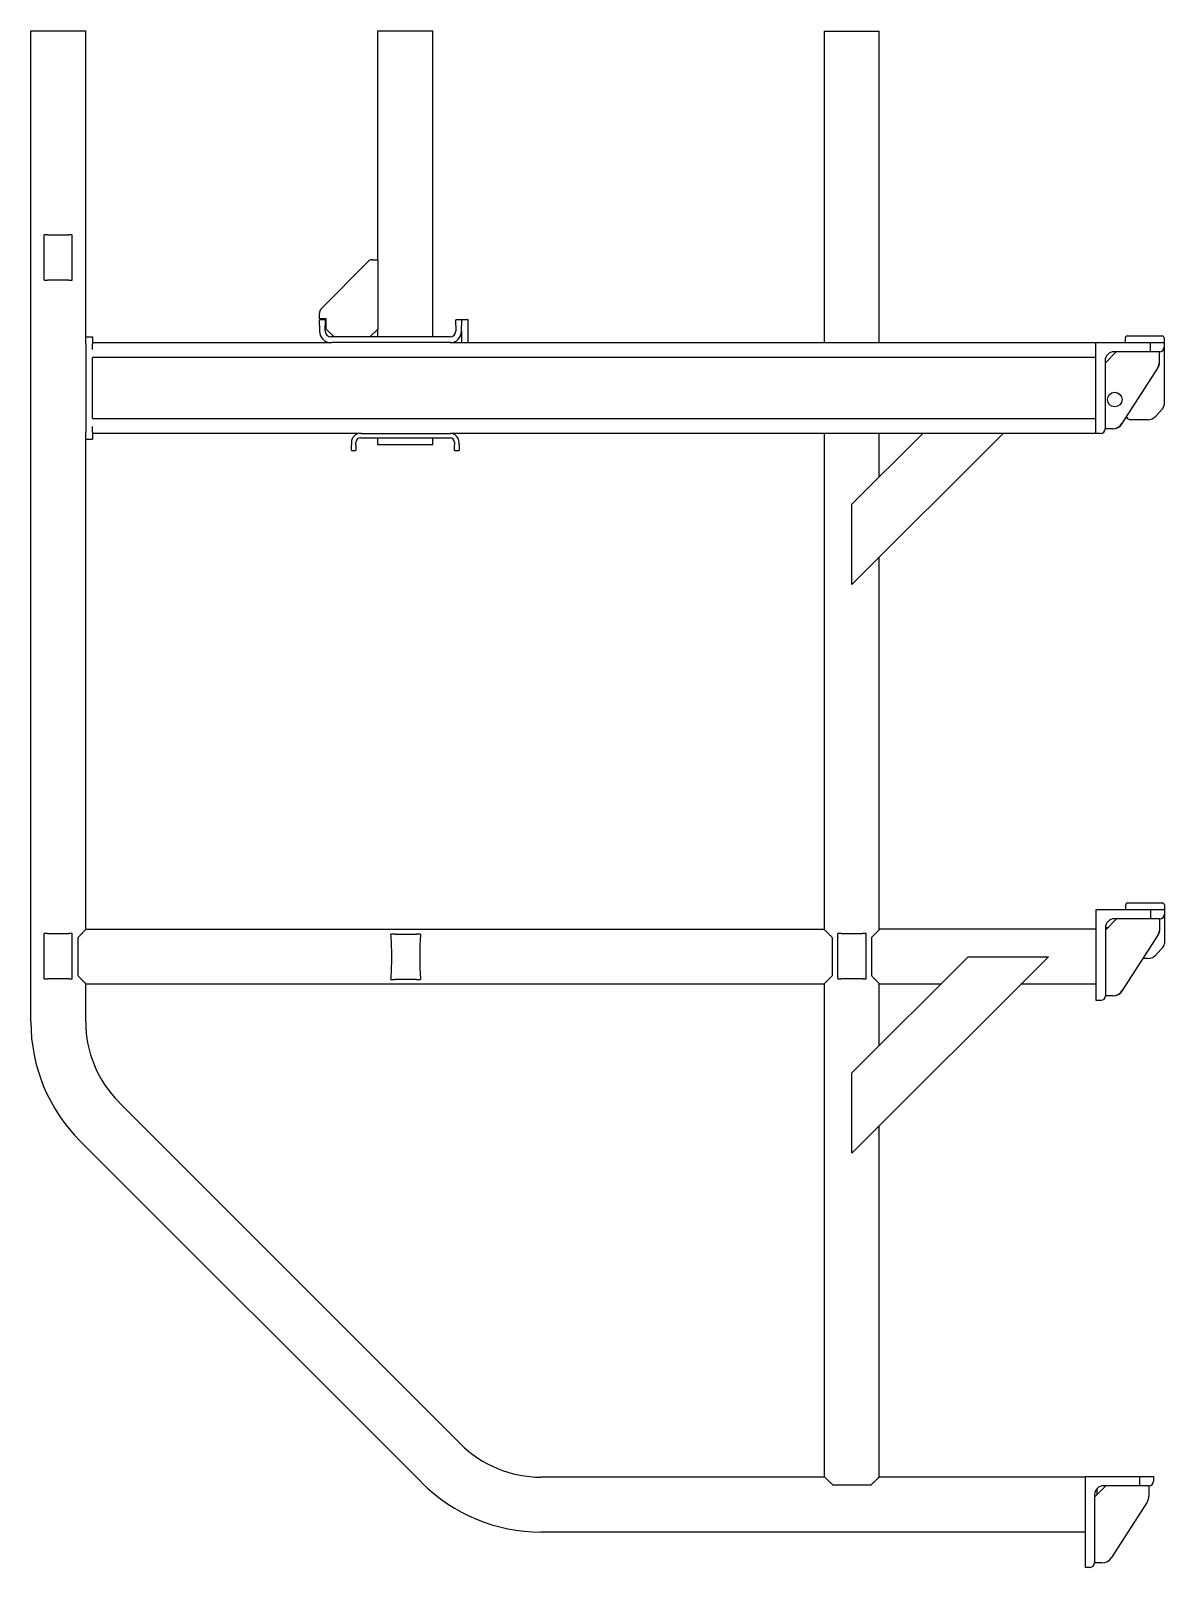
# Model space of a CAD drawing. Header units: millimetres. Extents: x 435 to 1435, y 709 to 2064.
import ezdxf

# ---------------------------------------------------------------- set-up
doc = ezdxf.new("R2010")
doc.units = ezdxf.units.MM

# ---------------------------------------------------------------- blocks, each defined once
blk = doc.blocks.new('*U5')
at = {"color": 1}
for p, q in [((-956, 325.2), (-907.6, 325.2)), ((-956, -548.8), (-956, 325.2)), ((-907.6, 55.2), (-907.6, 325.2)), ((-650, 325.2), (-601.6, 325.2)), ((-650, 123.2), (-650, 325.2)), ((-601.6, 55.2), (-601.6, 325.2)), ((-256.1, 325), (-207.7, 325)), ((-256.1, 50.2), (-256.1, 325)), ((-207.7, 50.2), (-207.7, 325)), ((-941.3, 145.2), (-944.3, 145.2)), ((-944.3, 105.2), (-944.3, 145.2)), ((-941.3, 145.2), (-922.4, 145.2)), ((-919.4, 145.2), (-922.4, 145.2)), ((-919.4, 105.2), (-919.4, 145.2)), ((-655, 123.2), (-650, 123.2)), ((-650, 123.2), (-650, 62.2)), ((-700.1, 79.7), (-658.5, 121.7)), ((-944.3, 105.2), (-941.3, 105.2)), ((-922.4, 105.2), (-941.3, 105.2)), ((-922.4, 105.2), (-919.4, 105.2)), ((-701.5, 71.2), (-701.5, 76.2)), ((-695.5, 71.2), (-701.5, 71.2)), ((-696.3, 70.2), (-701.3, 70.2)), ((-701.3, 65.2), (-701.3, 70.2)), ((-696.3, 70.2), (-696.3, 65.2)), ((-695.5, 62.2), (-695.5, 71.2)), ((-581.3, 65.2), (-581.3, 70.2)), ((-576.3, 70.2), (-581.3, 70.2)), ((-576.3, 70.2), (-576.3, 65.2)), ((-570.3, 70.2), (-576.3, 70.2)), ((-570.3, 50.2), (-570.3, 70.2)), ((-907.6, 49.2), (-907.6, 55.2)), ((-907.6, 55.2), (-901.6, 55.2)), ((-901.6, 55.2), (-901.6, 49.2)), ((-701.3, 65.2), (-701.3, 60.2)), ((-696.3, 60.2), (-696.3, 65.2)), ((-688.5, 55.2), (-695.5, 62.2)), ((-586.3, 55.2), (-691.3, 55.2)), ((-650, 62.2), (-657, 55.2)), ((-650, 55.2), (-650, 62.2)), ((-581.3, 65.2), (-581.3, 60.2)), ((-576.3, 60.2), (-576.3, 65.2)), ((-576.3, 60.2), (-576.3, 50.2)), ((9.4, 50.2), (9.4, 54.3)), ((10.9, 56.2), (41.8, 56.2)), ((43.4, 54.3), (43.4, 50.2)), ((-907.6, 49.2), (-907.6, -28.8)), ((-901.6, 50.2), (-690.6, 50.2)), ((-901.6, 44.2), (-901.6, 49.2)), ((-585.6, 50.2), (-690.6, 50.2)), ((-585.6, 50.2), (-16.6, 50.2)), ((-16.6, -29.8), (-16.6, 50.2)), ((-16.6, 50.2), (31.4, 50.2)), ((-8.6, 32.2), (1.3, 42.2)), ((31.4, 42.2), (-0.6, 42.2)), ((31.4, 50.2), (43.4, 50.2)), ((31.4, 42.2), (31.4, 50.2)), ((39.4, 42.2), (31.4, 42.2)), ((39.2, 42.2), (39.2, 33.1)), ((39.4, 42.2), (39.5, 42.2)), ((39.5, 33.1), (39.5, 42.2)), ((43.4, 50.2), (43.4, 46.2)), ((43.4, 46.2), (43.4, -4.8)), ((-901.6, -16.8), (-901.6, 37.2)), ((-16.6, 37.2), (-901.6, 37.2)), ((-8.6, 34.2), (-8.6, -25.8)), ((37.6, 27.7), (6.3, -21.2)), ((6.6, -21.2), (37.9, 27.7)), ((42, -8.2), (36.3, -14.5)), ((-901.6, -16.8), (-16.6, -16.8)), ((-901.6, -28.8), (-901.6, -23.8)), ((-2.1, -25.8), (-8.6, -25.8)), ((-2.1, -25.8), (-1.8, -25.8)), ((28.9, -17.8), (13.9, -17.8)), ((-907.6, -34.8), (-907.6, -28.8)), ((-907.6, -34.8), (-901.6, -34.8)), ((-907.6, -467.5), (-907.6, -34.8)), ((-901.6, -28.8), (-901.6, -34.8)), ((-664.6, -29.8), (-901.6, -29.8)), ((-673.3, -37.8), (-673.3, -39.8)), ((-673.3, -44.8), (-673.3, -39.8)), ((-669.3, -39.8), (-669.3, -37.8)), ((-669.3, -39.8), (-669.3, -44.8)), ((-665.3, -33.8), (-586.3, -33.8)), ((-664.6, -29.8), (-585.6, -29.8)), ((-650, -39.8), (-650, -33.8)), ((-601.6, -39.8), (-650, -39.8)), ((-601.6, -39.8), (-601.6, -33.8)), ((-16.6, -29.8), (-585.6, -29.8)), ((-582.3, -37.8), (-582.3, -39.8)), ((-582.3, -44.8), (-582.3, -39.8)), ((-578.3, -39.8), (-578.3, -37.8)), ((-578.3, -39.8), (-578.3, -44.8)), ((-256.1, -467.5), (-256.1, -29.8)), ((-231.9, -92.3), (-169.3, -29.8)), ((-98.6, -29.8), (-231.9, -163)), ((-207.7, -68.1), (-207.7, -29.8)), ((-12.6, -29.8), (-16.6, -29.8)), ((-673.3, -44.8), (-669.3, -44.8)), ((-582.3, -44.8), (-578.3, -44.8)), ((-231.9, -163), (-231.9, -92.3)), ((-207.7, -467.4), (-207.7, -138.8)), ((9.6, -449.8), (9.6, -445.7)), ((11.2, -443.8), (42.1, -443.8)), ((43.7, -445.7), (43.7, -449.8)), ((-16.3, -529.8), (-16.3, -449.8)), ((-16.3, -449.8), (31.7, -449.8)), ((-8.3, -467.8), (1.6, -457.8)), ((31.7, -457.8), (-0.3, -457.8)), ((31.7, -457.8), (31.7, -449.8)), ((31.7, -449.8), (43.7, -449.8)), ((39.7, -457.8), (31.7, -457.8)), ((39.5, -457.8), (39.5, -466.9)), ((39.7, -457.8), (39.8, -457.8)), ((39.8, -466.9), (39.8, -457.8)), ((43.7, -449.8), (43.7, -453.8)), ((43.7, -453.8), (43.7, -479.8)), ((-941.3, -470.8), (-944.3, -470.8)), ((-944.3, -510.8), (-944.3, -470.8)), ((-941.3, -470.8), (-922.4, -470.8)), ((-919.4, -470.8), (-922.4, -470.8)), ((-919.4, -510.8), (-919.4, -470.8)), ((-256.3, -467.2), (-907.3, -467.2)), ((-634.8, -471.3), (-638.5, -471.3)), ((-634.8, -471.3), (-615.9, -471.3)), ((-612.2, -471.3), (-615.9, -471.3)), ((-241.3, -470.8), (-244.3, -470.8)), ((-244.3, -510.8), (-244.3, -470.8)), ((-241.3, -470.8), (-222.4, -470.8)), ((-219.4, -470.8), (-222.4, -470.8)), ((-219.4, -510.8), (-219.4, -470.8)), ((-214.4, -508.3), (-214.4, -474.2)), ((-16.3, -467.1), (-207.4, -467.1)), ((-6.4, -465.8), (-8.3, -465.8)), ((-8.3, -465.8), (-8.3, -525.8)), ((37.9, -472.3), (6.6, -521.2)), ((6.9, -521.2), (38.2, -472.3)), ((-914.3, -508.2), (-914.3, -474.3)), ((-249.4, -474.3), (-249.4, -508.2)), ((42.3, -483.2), (36.6, -489.5)), ((-58.6, -491.3), (-231.9, -664.5)), ((-231.9, -593.8), (-129.3, -491.3)), ((-129.3, -491.3), (-58.6, -491.3)), ((29.2, -492.8), (25.1, -492.8)), ((-944.3, -510.8), (-941.3, -510.8)), ((-922.4, -510.8), (-941.3, -510.8)), ((-922.4, -510.8), (-919.4, -510.8)), ((-638.5, -511.3), (-634.8, -511.3)), ((-615.9, -511.3), (-634.8, -511.3)), ((-615.9, -511.3), (-612.2, -511.3)), ((-244.3, -510.8), (-241.3, -510.8)), ((-222.4, -510.8), (-241.3, -510.8)), ((-222.4, -510.8), (-219.4, -510.8)), ((-907.6, -548.8), (-907.6, -515.1)), ((-256.3, -515.4), (-907.3, -515.4)), ((-256.1, -950), (-256.1, -515.1)), ((-207.7, -569.6), (-207.7, -515.2)), ((-153.5, -515.5), (-207.4, -515.5)), ((-16.3, -515.5), (-82.8, -515.5)), ((-1.8, -525.8), (-8.3, -525.8)), ((-1.8, -525.8), (-1.5, -525.8)), ((-12.3, -529.8), (-16.3, -529.8)), ((-231.9, -664.5), (-231.9, -593.8)), ((-577, -920.9), (-878.3, -619.7)), ((-207.7, -950), (-207.7, -640.3)), ((-611.3, -955.1), (-912.5, -653.9)), ((-255.7, -950.3), (-506.1, -950.3)), ((-248.9, -957), (-214.8, -957)), ((-25.9, -950.3), (-208, -950.3)), ((-25.9, -1029.8), (-25.9, -949.8)), ((-25.9, -949.8), (22.1, -949.8)), ((-17.9, -967.8), (-7.9, -957.8)), ((-15.9, -960.5), (-15.9, -965.8)), ((22.1, -957.8), (-9.9, -957.8)), ((22.1, -949.8), (34.1, -949.8)), ((22.1, -957.8), (22.1, -949.8)), ((30.1, -957.8), (22.1, -957.8)), ((30.1, -957.8), (30.1, -966.9)), ((34.1, -949.8), (34.1, -953.8)), ((-17.9, -965.8), (-17.9, -1025.8)), ((28.5, -972.3), (-2.9, -1021.2)), ((-25.9, -998.7), (-506.1, -998.7)), ((-21.9, -1029.8), (-25.9, -1029.8)), ((-11.3, -1025.8), (-17.9, -1025.8))]:
    blk.add_line(p, q, dxfattribs=at)
at = {"color": 1, "flags": 128}
for points in [[(-907.3, -467.2), (-907.4, -467.2), (-907.4, -467.2), (-907.5, -467.3), (-907.6, -467.4), (-907.7, -467.5), (-907.9, -467.7), (-908.1, -467.9), (-908.3, -468.1), (-908.5, -468.4), (-908.8, -468.6), (-909.1, -468.9), (-909.4, -469.3), (-909.7, -469.6), (-910.1, -470), (-910.5, -470.3), (-910.8, -470.7), (-911.2, -471.1), (-911.6, -471.5), (-912.1, -472), (-912.5, -472.4), (-912.9, -472.9), (-913.4, -473.3), (-913.9, -473.8), (-914.3, -474.3)], [(-249.4, -474.3), (-249.8, -473.8), (-250.3, -473.3), (-250.8, -472.9), (-251.2, -472.4), (-251.6, -472), (-252.1, -471.5), (-252.5, -471.1), (-252.9, -470.7), (-253.2, -470.3), (-253.6, -470), (-254, -469.6), (-254.3, -469.3), (-254.6, -468.9), (-254.9, -468.6), (-255.2, -468.4), (-255.4, -468.1), (-255.6, -467.9), (-255.8, -467.7), (-256, -467.5), (-256.1, -467.4), (-256.2, -467.3), (-256.3, -467.2), (-256.3, -467.2), (-256.3, -467.2)], [(-207.4, -467.1), (-207.4, -467.1), (-207.4, -467.1), (-207.5, -467.2), (-207.6, -467.3), (-207.7, -467.4), (-207.9, -467.6), (-208.1, -467.8), (-208.3, -468), (-208.5, -468.3), (-208.8, -468.5), (-209.1, -468.8), (-209.4, -469.2), (-209.7, -469.5), (-210.1, -469.9), (-210.5, -470.2), (-210.8, -470.6), (-211.2, -471), (-211.6, -471.4), (-212, -471.8), (-212.5, -472.3), (-212.9, -472.7), (-213.4, -473.2), (-213.9, -473.7), (-214.4, -474.2)], [(-914.3, -508.2), (-913.9, -508.7), (-913.4, -509.2), (-912.9, -509.7), (-912.5, -510.1), (-912.1, -510.6), (-911.6, -511), (-911.2, -511.4), (-910.8, -511.8), (-910.5, -512.2), (-910.1, -512.6), (-909.7, -512.9), (-909.4, -513.3), (-909.1, -513.6), (-908.8, -513.9), (-908.5, -514.2), (-908.3, -514.4), (-908.1, -514.6), (-907.9, -514.8), (-907.7, -515), (-907.6, -515.1), (-907.5, -515.2), (-907.4, -515.3), (-907.4, -515.4), (-907.3, -515.4)], [(-256.3, -515.4), (-256.3, -515.4), (-256.3, -515.3), (-256.2, -515.2), (-256.1, -515.1), (-256, -515), (-255.8, -514.8), (-255.6, -514.6), (-255.4, -514.4), (-255.2, -514.2), (-254.9, -513.9), (-254.6, -513.6), (-254.3, -513.3), (-254, -512.9), (-253.6, -512.6), (-253.2, -512.2), (-252.9, -511.8), (-252.5, -511.4), (-252.1, -511), (-251.6, -510.6), (-251.2, -510.1), (-250.8, -509.7), (-250.3, -509.2), (-249.8, -508.7), (-249.4, -508.2)], [(-214.4, -508.3), (-213.9, -508.9), (-213.4, -509.3), (-212.9, -509.8), (-212.5, -510.3), (-212, -510.7), (-211.6, -511.1), (-211.2, -511.5), (-210.8, -511.9), (-210.5, -512.3), (-210.1, -512.7), (-209.7, -513.1), (-209.4, -513.4), (-209.1, -513.7), (-208.8, -514), (-208.5, -514.3), (-208.3, -514.5), (-208.1, -514.7), (-207.9, -514.9), (-207.7, -515.1), (-207.6, -515.2), (-207.5, -515.3), (-207.4, -515.4), (-207.4, -515.5), (-207.4, -515.5)], [(-256.1, -950), (-256, -950), (-256, -950.1), (-255.9, -950.1), (-255.8, -950.2), (-255.7, -950.4), (-255.5, -950.5), (-255.3, -950.7), (-255.1, -950.9), (-254.9, -951.2), (-254.6, -951.4), (-254.3, -951.7), (-254, -952.1), (-253.6, -952.4), (-253.3, -952.7), (-252.9, -953.1), (-252.5, -953.5), (-252.1, -953.9), (-251.7, -954.3), (-251.3, -954.7), (-250.8, -955.1), (-250.4, -955.6), (-249.9, -956), (-249.4, -956.5), (-248.9, -957)], [(-214.8, -957), (-214.3, -956.5), (-213.8, -956), (-213.3, -955.6), (-212.9, -955.1), (-212.4, -954.7), (-212, -954.3), (-211.6, -953.9), (-211.2, -953.5), (-210.8, -953.1), (-210.4, -952.7), (-210.1, -952.4), (-209.7, -952.1), (-209.4, -951.7), (-209.1, -951.4), (-208.8, -951.2), (-208.6, -950.9), (-208.4, -950.7), (-208.2, -950.5), (-208, -950.4), (-207.9, -950.2), (-207.8, -950.1), (-207.7, -950.1), (-207.7, -950), (-207.7, -950)]]:
    blk.add_lwpolyline(points, dxfattribs=at)
at = {"color": 1}
blk.add_circle((0, 0), 6.43, dxfattribs=at)
for centre, radius, start, end in [((-655, 118.2), 5, 90, 135.3201), ((-696.5, 76.2), 5, 135.3201, 180), ((-691.3, 60.2), 10, 180, 270), ((-691.3, 60.2), 5, 180, 270), ((-586.3, 60.2), 5, 270, 0), ((-586.3, 60.2), 10, 270, 0), ((11.4, 54.3), 2, 103.6492, 180), ((41.4, 54.3), 2, 0, 76.3508), ((-0.6, 34.2), 8, 90, 180), ((39.4, 46.2), 4, 270, 0), ((38.4, -4.8), 5, 317.7263, 0), ((-12.6, -25.8), 4, 270, 0), ((14.4, -12.8), 5, 213.4353, 265.2591), ((28.9, -7.8), 10, 270, 317.7263), ((-665.3, -37.8), 8, 90, 180), ((-665.3, -37.8), 4, 90, 180), ((-586.3, -37.8), 8, 0, 90), ((-586.3, -37.8), 4, 0, 90), ((11.6, -445.7), 2, 103.6492, 180), ((41.7, -445.7), 2, 0, 76.3508), ((-0.3, -465.8), 8, 90, 180), ((39.7, -453.8), 4, 270, 0), ((38.7, -479.8), 5, 317.7263, 0), ((29.2, -482.8), 10, 270, 317.7263), ((-12.3, -525.8), 4, 270, 0), ((-807.3, -548.8), 148.7, 180, 225), ((-807.3, -548.8), 100.3, 180, 225), ((-506.1, -850), 100.3, 225, 270), ((-506.1, -850), 148.7, 225, 270), ((-9.9, -965.8), 8, 90, 180), ((30.1, -953.8), 4, 270, 0), ((20.1, -966.9), 10, 327.2648, 0), ((-21.9, -1025.8), 4, 270, 0), ((-11.3, -1015.8), 10, 270, 327.2648)]:
    blk.add_arc(centre, radius, start, end, dxfattribs=at)
for centre, major_axis, ratio, start_param, end_param in [((29.3, 33.1), (0, -10), 0.997564, 0.999459, 1.570796), ((29.5, 33.1), (0, 10), 0.997564, 4.141052, 4.712389), ((-2.1, -15.8), (0, -10), 0.997564, 0, 0.999459), ((-1.8, -15.8), (0, -10), 0.997564, 0, 0.999459), ((-639.5, -491.3), (0, -24.3), 0.074445, 0.605085, 2.536508), ((-611.2, -491.3), (0, 24.3), 0.074445, 0.605085, 2.536508), ((29.6, -466.9), (0, -10), 0.997564, 0.999459, 1.570796), ((29.8, -466.9), (0, 10), 0.997564, 4.141052, 4.712389), ((-1.8, -515.8), (0, -10), 0.997564, 0, 0.999459), ((-1.5, -515.8), (0, -10), 0.997564, 0, 0.999459)]:
    blk.add_ellipse(centre, major_axis=major_axis, ratio=ratio, start_param=start_param, end_param=end_param, dxfattribs=at)

msp = doc.modelspace()

# ---------------------------------------------------------------- block references
msp.add_blockref('*U5', (1391, 1738.4))

doc.saveas('drawing.dxf')
